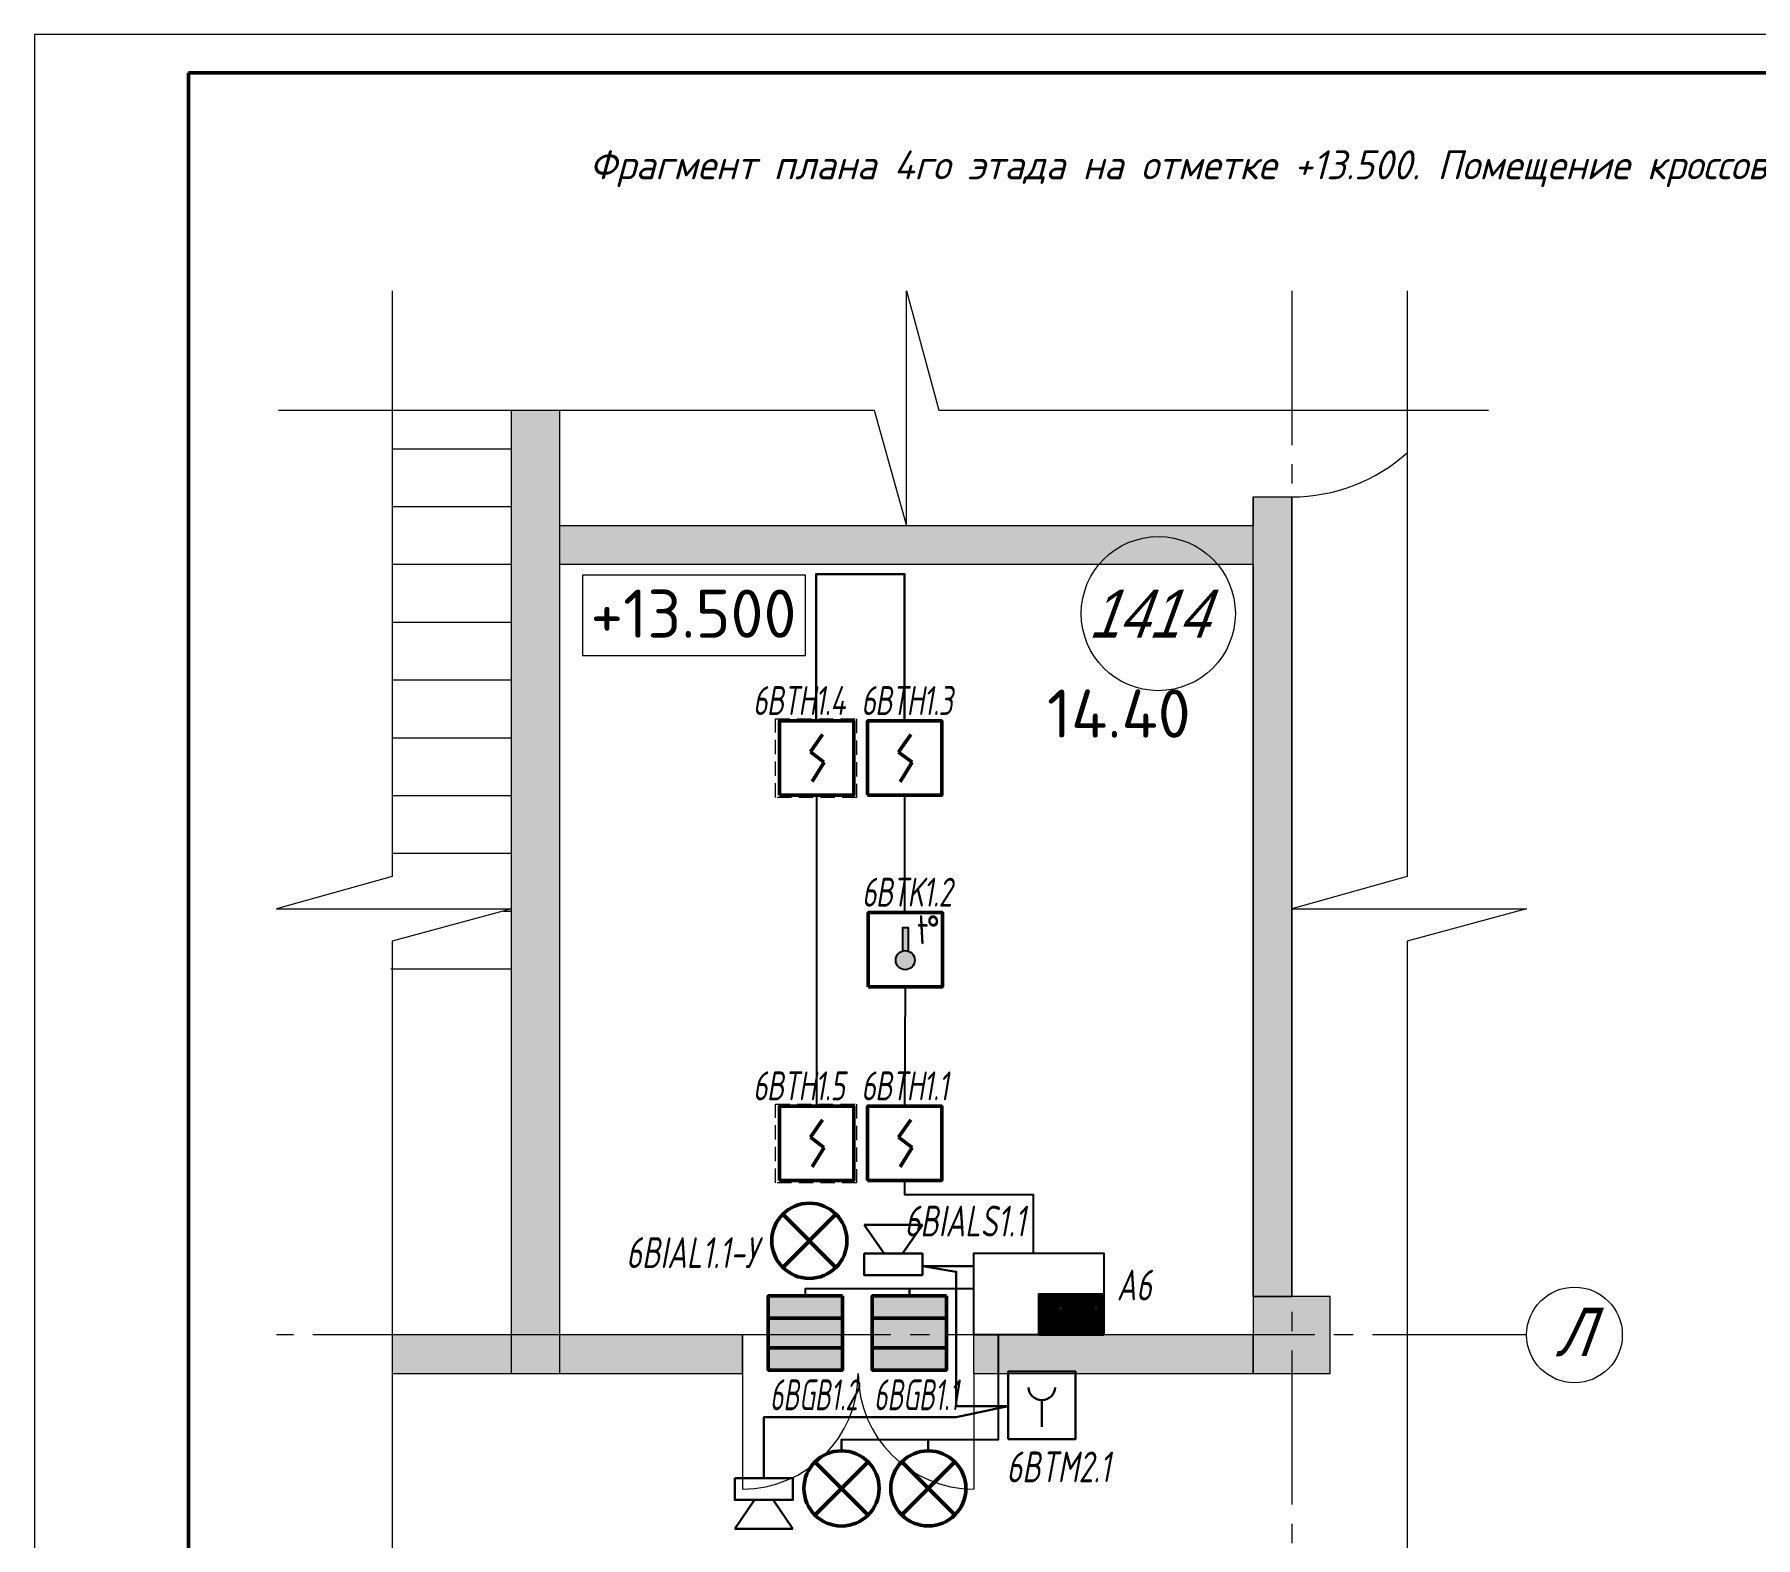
# Model space of a CAD drawing. Header units: millimetres. Extents: x 30169 to 203393, y 1026 to 13462.
# Drawn here: x 110593 to 119526, y 5104 to 12906 of the extents above; entities that cross this region are included whole.
import ezdxf

# ---------------------------------------------------------------- set-up
doc = ezdxf.new("R2010")
doc.units = ezdxf.units.MM
for name, pattern in [('1TS06', [15.375, 6, -0.15, 0.075, -0.15, 9]), ('DASHED', [7, 5, -2, 0]), ('LTYPE_5', [1100, 800, -100, 100, -100]), ('штриховая', [0.75, 0.5, -0.25])]:
    doc.linetypes.add(name, pattern=pattern)
for name, color, linetype, lineweight in [('.', 7, 'Continuous', 50), ('Оси', 30, 'LTYPE_5', 9), ('ПС', 1, 'Continuous', 50), ('размер КЛАДОЧНЫЙ2', 204, 'Continuous', 5)]:
    doc.layers.add(name, color=color, linetype=linetype, lineweight=lineweight)
doc.layers.add('АГПТ', color=7, linetype='Continuous')
for name, color, linetype, lineweight, true_color in [('Лестница', 18, 'Continuous', 25, 0x000000), ('Общий01', 18, 'Continuous', 13, 0x000000), ('Стена', 18, 'Continuous', 50, 0x000000), ('Текст_1_10', 18, 'Continuous', 25, 0x000000)]:
    doc.layers.add(name, color=color, linetype=linetype, lineweight=lineweight, true_color=true_color)
doc.styles.add('ARIALUNICODEMS', font='ARIALUNI.ttf')
doc.styles.add('GOST-2.304_Type-B_italic', font='GOST_Common Italic.ttf')
doc.styles.add('ISOCPEUR', font='isocpeur.ttf')
doc.styles.add('Архитектурный', font='isocpeui.ttf')

# ---------------------------------------------------------------- blocks, each defined once
blk = doc.blocks.new('*U296')
at = {"lineweight": 0}
blk.add_lwpolyline([(-415, -5), (5, -5), (5, 292), (-415, 292)], close=True, dxfattribs=at)
at = {"color": 0, "linetype": 'Continuous', "lineweight": 50}
blk.add_lwpolyline([(-395, 287), (0, 287), (0, 0), (-395, 0)], close=True, dxfattribs=at)
blk = doc.blocks.new('кросс4эт')
at = {"layer": 'АГПТ', "lineweight": 15}
h = blk.add_hatch(color=252, dxfattribs=at)
h.dxf.hatch_style = 1
h.paths.add_polyline_path([(-358069.9, 514906.4), (-358069.9, 515106.4), (-358689.3, 515106.4), (-358689.3, 514906.4)])
h.paths.add_polyline_path([(-357819.9, 514906.4), (-357819.9, 515106.4), (-358069.9, 515106.4), (-358069.9, 514906.4)])
h.paths.add_polyline_path([(-357819.9, 519906.3), (-358069.9, 519906.3), (-358069.9, 515106.4), (-357819.9, 515106.4)])
h = blk.add_hatch(color=252, dxfattribs=at)
h.dxf.hatch_style = 1
h.paths.add_polyline_path([(-354219.9, 515306.4), (-354019.9, 515306.4), (-354019.9, 519456.4), (-354219.9, 519456.4)])
at = {"layer": 'Стена', "linetype": 'Continuous', "lineweight": 15}
for points in [[(-357819.9, 519106.4), (-354219.9, 519106.4), (-354219.9, 519306.4), (-357819.9, 519306.4)], [(-354219.9, 514906.4), (-353819.9, 514906.4), (-353819.9, 515306.4), (-354219.9, 515306.4)]]:
    blk.add_hatch(color=252, dxfattribs=at).paths.add_polyline_path(points)
h = blk.add_hatch(color=252, dxfattribs=at)
h.paths.add_polyline_path([(-355669.9, 514906.4), (-354219.9, 514906.4), (-354219.9, 515106.4), (-355669.9, 515106.4)])
h.paths.add_polyline_path([(-356869.9, 514906.4), (-356869.9, 515106.4), (-357819.9, 515106.4), (-357819.9, 514906.4)])
at = {"layer": 'АГПТ', "color": 252, "lineweight": 15}
for points in [[(-358689.3, 520525.7), (-358689.3, 517485.5), (-359289.3, 517317.6), (-358069.9, 517317.6), (-358689.3, 517149.6), (-358689.3, 512976.1)], [(-359279.4, 519906.3), (-356187.9, 519906.3), (-356019.9, 519306.4), (-356019.9, 520525.7), (-355852, 519906.3), (-352999.2, 519906.3)], [(-353419.9, 520525.7), (-353419.9, 517485.5), (-354019.9, 517317.6), (-352800.6, 517317.6), (-353419.9, 517149.6), (-353419.9, 512976.1)], [(-358789.2, 513221.9), (-356187.9, 513221.9), (-356019.9, 512621.9), (-356019.9, 513841.2), (-355852, 513221.9), (-352999.2, 513221.9)]]:
    blk.add_lwpolyline(points, dxfattribs=at)
for points in [[(-357819.9, 515106.4), (-358069.9, 515106.4), (-358069.9, 519906.3), (-357819.9, 519906.3)], [(-354219.9, 519456.4), (-354019.9, 519456.4), (-354019.9, 515306.4), (-354219.9, 515306.4)], [(-356869.9, 515106.4), (-358689.3, 515106.4), (-358689.3, 514906.4), (-356869.9, 514906.4)]]:
    blk.add_lwpolyline(points, close=True, dxfattribs=at)
at = {"layer": 'Лестница', "color": 252, "linetype": 'Continuous', "lineweight": 15}
for p, q in [((-358689.3, 519706.4), (-358069.9, 519706.4)), ((-358689.3, 519406.4), (-358069.9, 519406.4)), ((-358689.3, 519106.4), (-358069.9, 519106.4)), ((-358689.3, 518806.4), (-358069.9, 518806.4)), ((-358689.3, 518506.4), (-358069.9, 518506.4)), ((-358689.3, 518206.4), (-358069.9, 518206.4)), ((-358689.3, 517906.4), (-358069.9, 517906.4)), ((-358689.3, 517606.4), (-358069.9, 517606.4)), ((-358111.3, 517306.4), (-358069.9, 517306.4)), ((-358695.6, 517006.4), (-358069.9, 517006.4))]:
    blk.add_line(p, q, dxfattribs=at)
at = {"layer": 'Общий01', "color": 252, "linetype": 'LTYPE_5', "lineweight": 15}
for p, q in [((-354019.9, 520525.7), (-354019.9, 512621.9)), ((-352800.6, 515106.4), (-359289.3, 515106.4))]:
    blk.add_line(p, q, dxfattribs=at)
at = {"layer": 'Общий01', "color": 252, "linetype": 'Continuous', "lineweight": 15}
for centre, radius in [((-352552.3, 515106.4), 248.3), ((-354019.9, 512381.9), 239.9)]:
    blk.add_circle(centre, radius, dxfattribs=at)
at = {"layer": 'Оси', "color": 252, "linetype": 'Continuous', "lineweight": 15}
for p, q in [((-356543.1, 519050.2), (-357701.5, 519050.2)), ((-357701.5, 519050.2), (-357701.5, 518633.5)), ((-356543.1, 518633.5), (-356543.1, 519050.2)), ((-357701.5, 518633.5), (-356543.1, 518633.5))]:
    blk.add_line(p, q, dxfattribs=at)
at = {"layer": 'Стена', "color": 252, "linetype": 'Continuous', "lineweight": 15}
for p, q in [((-354219.9, 519456.4), (-354019.9, 519456.4)), ((-354219.9, 519456.4), (-354219.9, 519306.4)), ((-354019.9, 515306.4), (-354019.9, 519456.4)), ((-354219.9, 519306.4), (-357819.9, 519306.4)), ((-357819.9, 519306.4), (-357819.9, 519106.4)), ((-357819.9, 519106.4), (-354219.9, 519106.4)), ((-354219.9, 519106.4), (-354219.9, 515306.4)), ((-354219.9, 515306.4), (-354019.9, 515306.4)), ((-353819.9, 515306.4), (-354219.9, 515306.4)), ((-354219.9, 515306.4), (-354219.9, 514906.4)), ((-353819.9, 514906.4), (-353819.9, 515306.4)), ((-358069.9, 514906.4), (-358069.9, 515106.4)), ((-356869.9, 515106.4), (-357819.9, 515106.4)), ((-357819.9, 515106.4), (-357819.9, 514906.4)), ((-356869.9, 515106.4), (-356869.9, 514906.4)), ((-355669.9, 514906.4), (-355669.9, 515106.4)), ((-354219.9, 515106.4), (-355669.9, 515106.4)), ((-354219.9, 514906.4), (-354219.9, 515106.4)), ((-358069.9, 514906.4), (-357819.9, 514906.4)), ((-357819.9, 514906.4), (-356869.9, 514906.4)), ((-356869.9, 514906.4), (-356869.9, 514306.4)), ((-355669.9, 514906.4), (-355669.9, 514306.4)), ((-355669.9, 514906.4), (-354219.9, 514906.4)), ((-354219.9, 514906.4), (-353819.9, 514906.4))]:
    blk.add_line(p, q, dxfattribs=at)
for centre, radius, start, end in [((-354019.9, 520356.4), 900, 270, 311.8102), ((-356869.9, 514906.4), 600, 270, 0), ((-355669.9, 514906.4), 600, 180, 270)]:
    blk.add_arc(centre, radius, start, end, dxfattribs=at)
at = {"layer": 'Текст_1_10', "color": 252, "linetype": 'Continuous', "lineweight": 15}
blk.add_circle((-354712.4, 518850.4), 400, dxfattribs=at)
at = {"layer": 'Общий01', "color": 252, "linetype": 'Continuous', "lineweight": 15, "style": 'ARIALUNICODEMS', "oblique": 20, "width": 0.8}
for s, p in [('Л', (-352650.8, 514997.6)), ('2', (-354097.6, 512273.2))]:
    blk.add_text(s, height=250, rotation=360, dxfattribs=at).set_placement(p)
at = {"layer": 'Оси', "color": 252, "linetype": 'Continuous', "lineweight": 15, "style": 'ISOCPEUR'}
for s, p in [('+13.500', (-357659.8, 518725.2)), ('14.40', (-355290.1, 518206.5))]:
    blk.add_text(s, height=250, rotation=360, dxfattribs=at).set_placement(p)
at = {"layer": 'Текст_1_10', "color": 252, "linetype": 'Continuous', "lineweight": 15, "style": 'ARIALUNICODEMS', "oblique": 20, "width": 0.8}
blk.add_text('1414', height=250, rotation=360, dxfattribs=at).set_placement((-355075.7, 518725.4))
blk = doc.blocks.new('BTH')
at = {"layer": 'ПС', "color": 1}
for p, q in [((-276774, 250884), (-276856, 250767)), ((-276856, 250767), (-276765, 250699)), ((-276764, 250699), (-276844, 250567))]:
    blk.add_line(p, q, dxfattribs=at)
blk.add_lwpolyline([(-277065, 250476), (-276565, 250476), (-276565, 250976), (-277065, 250976)], close=True, dxfattribs=at)
blk = doc.blocks.new('BTK')
at = {"layer": '.'}
h = blk.add_hatch(color=1, dxfattribs=at)
h.dxf.hatch_style = 1
h.paths.add_polyline_path([(-660863.2, 516879.9, 1), (-660962.3, 516879.9, 1)])
h.paths.add_polyline_path([(-660925.5, 516927.8, -0.141606), (-660897.9, 516927.2), (-660897.9, 517049.6), (-660925.5, 517049.6)])
at = {"layer": 'АГПТ', "color": 1}
blk.add_lwpolyline([(-660925.5, 516927.8), (-660925.5, 517049.6), (-660897.9, 517049.6), (-660897.9, 516927.2)], dxfattribs=at)
blk.add_circle((-660912.8, 516879.9), 49.6, dxfattribs=at)
at = {"layer": 'ПС', "color": 1}
blk.add_lwpolyline([(-661105.3, 516742.2), (-660720.3, 516742.2), (-660720.3, 517127.2), (-661105.3, 517127.2)], close=True, dxfattribs=at)
at = {"layer": 'АГПТ', "color": 1, "linetype": 'DASHED', "insert": (-660847.5, 517113), "char_height": 150, "attachment_point": 1, "style": 'Архитектурный'}
blk.add_mtext_dynamic_manual_height_columns('{\\Q-15;\\W0.8;\\T0.75;t%%D}', width=2688.671, gutter_width=1, heights=[0], dxfattribs=at)
blk = doc.blocks.new('BTH-пол')
at = {"layer": 'АГПТ', "color": 1, "linetype": 'штриховая', "lineweight": 15, "ltscale": 150}
blk.add_lwpolyline([(-661811.5, 517228.6), (-661391.2, 517228.6), (-661391.2, 516819.8), (-661811.5, 516819.8)], close=True, dxfattribs=at)
at = {"layer": 'АГПТ', "color": 1, "linetype": 'Continuous', "lineweight": 15, "xscale": 0.7700000000000001, "yscale": 0.7700000000000001, "zscale": 0.7700000000000001}
blk.add_blockref('BTH', (-448450.9, 323965.7), dxfattribs=at)
blk = doc.blocks.new('Геркон')
at = {"ltscale": 50}
h = blk.add_hatch(color=5, dxfattribs=at)
h.paths.add_polyline_path([(184164, -2159), (184164, -2309), (184664, -2309), (184664, -2159)])
h.paths.add_polyline_path([(184664, -2659), (184664, -2509), (184164, -2509), (184164, -2659)])
at = {"linetype": '1TS06', "true_color": 0xffffff}
blk.add_hatch(color=7, dxfattribs=at).paths.add_polyline_path([(184164, -2309), (184164, -2509), (184664, -2509), (184664, -2309)])
at = {"layer": 'ПС', "color": 5}
for p, q in [((184164, -2309), (184664, -2309)), ((184164, -2509), (184664, -2509))]:
    blk.add_line(p, q, dxfattribs=at)
blk.add_lwpolyline([(184164, -2659), (184664, -2659), (184664, -2159), (184164, -2159)], close=True, dxfattribs=at)
blk = doc.blocks.new('ЭДУ')
at = {"color": 5, "lineweight": 30}
blk.add_line((-820922.1, 54639.8), (-820922.1, 54738.1), dxfattribs=at)
blk.add_lwpolyline([(-821047.1, 54594.2), (-820797.1, 54594.2), (-820797.1, 54844.2), (-821047.1, 54844.2)], close=True, dxfattribs=at)
blk.add_arc((-820922.1, 54787.6), 49.5, 182.44417, 357.55583, dxfattribs=at)
blk = doc.blocks.new('BIAL')
at = {"layer": 'ПС', "color": 3}
for p, q in [((252503, 344100), (253015, 343588)), ((252503, 343588), (253015, 344100))]:
    blk.add_line(p, q, dxfattribs=at)
blk.add_circle((252759, 343844), 362, dxfattribs=at)
blk = doc.blocks.new('BIAS')
at = {"layer": 'размер КЛАДОЧНЫЙ2', "color": 4, "linetype": 'Continuous', "lineweight": 30}
for p, q in [((-819752.1, 54162.2), (-819654.8, 54229.1)), ((-819654.8, 54229.1), (-819654.8, 54033)), ((-819752.1, 54099.9), (-819654.8, 54033))]:
    blk.add_line(p, q, dxfattribs=at)
blk.add_lwpolyline([(-819825.3, 54033), (-819752.1, 54033), (-819752.1, 54229.1), (-819825.3, 54229.1)], close=True, dxfattribs=at)

msp = doc.modelspace()

# ---------------------------------------------------------------- hatches: boundary and pattern name
at = {"layer": '.', "lineweight": 30}
h = msp.add_hatch(dxfattribs=at)
h.set_pattern_fill('ANGLE', color=1, angle=90)
h.set_pattern_definition([(90, (634581.464, 670246.22), (-6.985, 4e-16), [5.08, -1.905]), (180, (634581.464, 670246.22), (-9e-16, -6.985), [5.08, -1.905])])
h.paths.add_polyline_path([(116142.8, 6155.8), (116142.8, 6367.7), (115805.6, 6367.7), (115805.6, 6155.8)])

# ---------------------------------------------------------------- linework, layer by layer
at = {"layer": 'АГПТ', "color": 1, "lineweight": 30}
for points in [[(114649.4, 9354), (114649.4, 10105.3), (115108.8, 10105.3), (115108.8, 9343)], [(115468.3, 6512.4), (115201.8, 6512.4), (115377.5, 6483.6), (115377.5, 5785.6), (115645.9, 5785.6), (115377.5, 5729.2), (114378.5, 5729.2), (114378.5, 5412.2)]]:
    msp.add_lwpolyline(points, dxfattribs=at)
at = {"layer": 'АГПТ', "color": 1}
for points in [[(114652, 8958), (114652, 7343)], [(115108.8, 8958), (115108.8, 8348.3)], [(115112.5, 7963.3), (115108.8, 7343)], [(115108.8, 6958), (115108.8, 6885), (115775.9, 6885), (115775.9, 6579.5)], [(114593.9, 6358.5), (114593.9, 6396.6), (115134.4, 6396.6), (115134.4, 6358.5), (115134.4, 6396.6), (115468.3, 6396.6)]]:
    msp.add_lwpolyline(points, dxfattribs=at)
msp.add_lwpolyline([(116142.8, 6155.8), (115468.3, 6155.8), (115468.3, 6579.5), (116142.8, 6579.5)], close=True, dxfattribs=at)
at = {"layer": 'АГПТ', "color": 1, "lineweight": 30}
msp.add_lwpolyline([(115805.6, 6155.8), (115805.6, 6367.7), (116142.8, 6367.7), (116142.8, 6155.8)], close=True, dxfattribs=at)
at = {"layer": 'АГПТ', "color": 116, "true_color": 0x136734}
msp.add_lwpolyline([(114781.5, 5612.3), (114781.5, 5612.3), (114781.5, 5612.3), (114781.5, 5554.2), (114781.5, 5612.3), (115232, 5612.3), (115232, 5554.3), (115232, 5612.3), (115596.6, 5612.3), (115596.6, 6155.8)], dxfattribs=at)

# ---------------------------------------------------------------- block references
at = {"xscale": 40, "yscale": 40, "zscale": 40}
msp.add_blockref('*U296', (127192.8, 1226.4), dxfattribs=at)
at = {"layer": 'АГПТ'}
for name, p in [('кросс4эт', (471138.2, -508950.5)), ('BTH-пол', (776250.7, -507874.5)), ('BTK', (776025.3, -508778.8)), ('BTH-пол', (776250.7, -509874.5))]:
    msp.add_blockref(name, p, dxfattribs=at)
at = {"layer": 'АГПТ', "color": 1, "linetype": 'Continuous', "xscale": 0.7700000000000001, "yscale": 0.7700000000000001, "zscale": 0.7700000000000001}
for p in [(328256.7, -183908.9), (328256.7, -185908.9)]:
    msp.add_blockref('BTH', p, dxfattribs=at)
at = {"layer": 'АГПТ', "color": 5, "xscale": 0.5389999999999999, "yscale": 0.5389999999999999, "zscale": 0.5389999999999999}
for p, rotation in [((250851.9, 191976.4), 180), ((-21415.5, -180002.1), 0.012352284869584), ((-20965, -180002), 0.012352284869584)]:
    msp.add_blockref('BIAL', p, dxfattribs=dict(at, rotation=rotation))
at = {"layer": 'АГПТ', "xscale": 1.54, "yscale": 1.54, "zscale": 1.54}
for p, rotation in [((198412.6, 1268996.3), 89.99999999999996), ((31016.7, -1257118.7), 269.9999999999999)]:
    msp.add_blockref('BIAS', p, dxfattribs=dict(at, rotation=rotation))
at = {"layer": 'АГПТ', "color": 1, "xscale": 0.7700000000000001, "yscale": 0.7700000000000001, "zscale": 0.7700000000000001, "rotation": 180}
for p in [(256592.4, 4310.9), (257132.8, 4310.9)]:
    msp.add_blockref('Геркон', p, dxfattribs=at)
at = {"layer": 'АГПТ', "xscale": 1.401399999999999, "yscale": 1.401399999999999, "zscale": 1.401399999999999}
msp.add_blockref('ЭДУ', (1266261.4, -70892.6), dxfattribs=at)

# ---------------------------------------------------------------- texts
at = {"layer": 'АГПТ', "insert": (113472.5, 12304.4), "char_height": 150, "attachment_point": 1, "style": 'GOST-2.304_Type-B_italic'}
msp.add_mtext_dynamic_manual_height_columns('Фрагмент плана 4го этада на отметке +13.500. Помещение кроссовой', width=8419.948, gutter_width=1, heights=[0], dxfattribs=at)
at = {"layer": 'АГПТ', "linetype": 'DASHED', "attachment_point": 1, "style": 'Архитектурный'}
for s, insert, char_height in [('{\\Q-1;\\W0.7;\\T0.95;6BTH1.4}', (114322.1, 9523.7), 150), ('{\\Q-1;\\W0.7;\\T0.95;6BTH1.3}', (114884.1, 9523.7), 150), ('{\\Q-1;\\W0.7;\\T0.95;6BTK1.2}', (114887.8, 8529), 150), ('{\\Q-1;\\W0.7;\\T0.95;6BTH1.5}', (114322.1, 7523.7), 150), ('{\\Q-1;\\W0.7;\\T0.95;6BTH1.1}', (114884.1, 7523.7), 150), ('{\\W0.7;6BIALS1.1}', (115108.9, 6826.9, 0), 160), ('{\\W0.7;6BIAL1.1-У}', (113664.5, 6663.2, 0), 160), ('{\\W0.7;А6}', (116210.1, 6494.8, -949.3), 160), ('{\\W0.6;6BGB1.2}', (114410, 5925.1, 0), 160), ('{\\W0.6;6BGB1.1}', (114950.4, 5925.1, 0), 160), ('{\\W0.7;6BTM2.1}', (115638, 5550.9), 160)]:
    msp.add_mtext_dynamic_manual_height_columns(s, width=2688.671, gutter_width=1, heights=[0], dxfattribs=dict(at, insert=insert, char_height=char_height))

doc.saveas('drawing.dxf')
